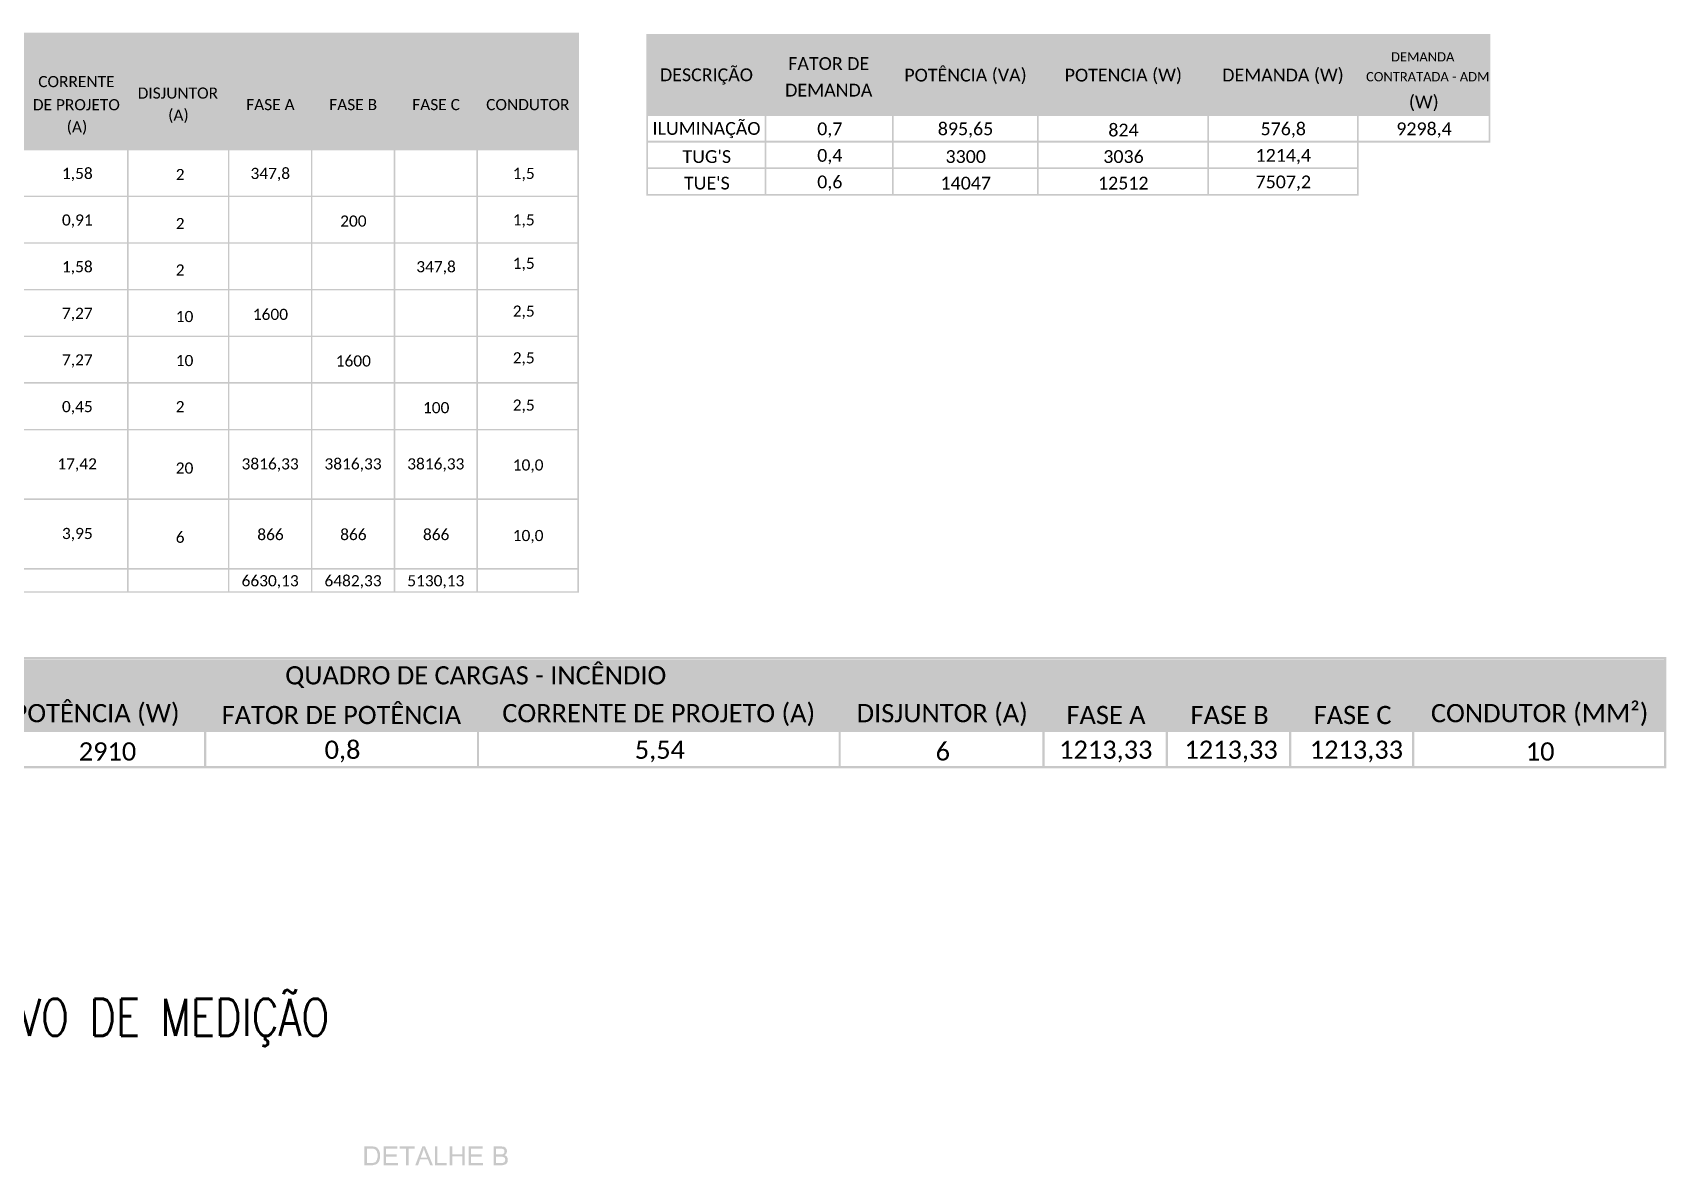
# Model space of a CAD drawing. Header units: metres. Extents: x 2999 to 3164, y 1641 to 1678.
# Drawn here: x 3008.13 to 3020.19, y 1659.39 to 1667.75 of the extents above; entities that cross this region are included whole.
import ezdxf

# ---------------------------------------------------------------- set-up
doc = ezdxf.new("R2010")
doc.units = ezdxf.units.M
doc.linetypes.add('CONTORNO_QUADRO_T', pattern=[0.35, 0.2, -0.15])
for name, color, linetype in [('ELE-TEXTO04', 4, 'CONTORNO_QUADRO_T'), ('PDF2_Solid Fills', 7, 'Continuous'), ('PDF2_Text', 7, 'Continuous'), ('PDF4_Solid Fills', 7, 'Continuous')]:
    doc.layers.add(name, color=color, linetype=linetype)
doc.layers.add('PDF4_Text', color=7, linetype='Continuous', true_color=0xffffff)
doc.styles.add('PDF Calibri', font='calibri.ttf')
doc.styles.add('ROMANS', font='ROMANS.shx', dxfattribs={"width": 0.8, "height": 0.1})

msp = doc.modelspace()

# ---------------------------------------------------------------- hatches: boundary and pattern name
at = {"true_color": 0x00001e}
h = msp.add_hatch(color=30, dxfattribs=at)
h.paths.add_polyline_path([(3010.581, 1659.39), (3010.581, 1659.53), (3010.629, 1659.53), (3010.629, 1659.53), (3010.63, 1659.53), (3010.632, 1659.53), (3010.633, 1659.53), (3010.634, 1659.53), (3010.636, 1659.53), (3010.637, 1659.53), (3010.638, 1659.53), (3010.639, 1659.53), (3010.64, 1659.53), (3010.642, 1659.53), (3010.643, 1659.53), (3010.644, 1659.53), (3010.645, 1659.53), (3010.646, 1659.53), (3010.647, 1659.53), (3010.648, 1659.529), (3010.649, 1659.529), (3010.649, 1659.529), (3010.65, 1659.529), (3010.651, 1659.529), (3010.652, 1659.529), (3010.653, 1659.529), (3010.653, 1659.529), (3010.654, 1659.528), (3010.655, 1659.528), (3010.656, 1659.528), (3010.657, 1659.528), (3010.658, 1659.527), (3010.659, 1659.527), (3010.66, 1659.527), (3010.661, 1659.527), (3010.662, 1659.526), (3010.663, 1659.526), (3010.664, 1659.526), (3010.665, 1659.525), (3010.666, 1659.525), (3010.667, 1659.524), (3010.668, 1659.524), (3010.668, 1659.524), (3010.669, 1659.523), (3010.67, 1659.523), (3010.671, 1659.522), (3010.672, 1659.522), (3010.672, 1659.521), (3010.673, 1659.521), (3010.674, 1659.52), (3010.675, 1659.52), (3010.676, 1659.519), (3010.676, 1659.518), (3010.677, 1659.517), (3010.678, 1659.517), (3010.679, 1659.516), (3010.679, 1659.515), (3010.68, 1659.514), (3010.681, 1659.513), (3010.682, 1659.512), (3010.682, 1659.511), (3010.683, 1659.51), (3010.684, 1659.509), (3010.684, 1659.508), (3010.685, 1659.507), (3010.686, 1659.506), (3010.686, 1659.505), (3010.687, 1659.503), (3010.688, 1659.502), (3010.688, 1659.501), (3010.689, 1659.5), (3010.689, 1659.499), (3010.69, 1659.498), (3010.69, 1659.497), (3010.691, 1659.495), (3010.691, 1659.494), (3010.691, 1659.494), (3010.692, 1659.493), (3010.692, 1659.492), (3010.693, 1659.491), (3010.693, 1659.489), (3010.694, 1659.488), (3010.694, 1659.487), (3010.694, 1659.486), (3010.695, 1659.484), (3010.695, 1659.483), (3010.695, 1659.482), (3010.696, 1659.48), (3010.696, 1659.479), (3010.696, 1659.478), (3010.696, 1659.476), (3010.697, 1659.475), (3010.697, 1659.474), (3010.697, 1659.472), (3010.697, 1659.471), (3010.697, 1659.469), (3010.697, 1659.468), (3010.697, 1659.466), (3010.697, 1659.465), (3010.697, 1659.463), (3010.697, 1659.462), (3010.697, 1659.46), (3010.697, 1659.459), (3010.697, 1659.458), (3010.697, 1659.456), (3010.697, 1659.455), (3010.697, 1659.454), (3010.697, 1659.453), (3010.697, 1659.451), (3010.697, 1659.45), (3010.696, 1659.449), (3010.696, 1659.448), (3010.696, 1659.447), (3010.696, 1659.445), (3010.696, 1659.444), (3010.695, 1659.443), (3010.695, 1659.442), (3010.695, 1659.441), (3010.695, 1659.44), (3010.694, 1659.439), (3010.694, 1659.438), (3010.694, 1659.437), (3010.693, 1659.436), (3010.693, 1659.435), (3010.693, 1659.434), (3010.692, 1659.433), (3010.692, 1659.431), (3010.692, 1659.43), (3010.692, 1659.429), (3010.691, 1659.428), (3010.691, 1659.427), (3010.691, 1659.426), (3010.691, 1659.425), (3010.69, 1659.424), (3010.69, 1659.423), (3010.69, 1659.423), (3010.689, 1659.422), (3010.689, 1659.421), (3010.688, 1659.42), (3010.688, 1659.419), (3010.687, 1659.418), (3010.687, 1659.417), (3010.687, 1659.417), (3010.686, 1659.416), (3010.686, 1659.415), (3010.685, 1659.414), (3010.684, 1659.414), (3010.684, 1659.413), (3010.683, 1659.412), (3010.683, 1659.412), (3010.683, 1659.411), (3010.682, 1659.411), (3010.682, 1659.41), (3010.682, 1659.41), (3010.681, 1659.409), (3010.681, 1659.409), (3010.68, 1659.408), (3010.68, 1659.407), (3010.679, 1659.407), (3010.679, 1659.406), (3010.678, 1659.406), (3010.678, 1659.405), (3010.677, 1659.405), (3010.677, 1659.404), (3010.676, 1659.404), (3010.675, 1659.403), (3010.675, 1659.403), (3010.674, 1659.402), (3010.674, 1659.402), (3010.673, 1659.401), (3010.673, 1659.401), (3010.672, 1659.4), (3010.671, 1659.4), (3010.671, 1659.4), (3010.671, 1659.4), (3010.67, 1659.399), (3010.67, 1659.399), (3010.669, 1659.398), (3010.669, 1659.398), (3010.668, 1659.398), (3010.667, 1659.397), (3010.667, 1659.397), (3010.666, 1659.397), (3010.665, 1659.397), (3010.665, 1659.396), (3010.664, 1659.396), (3010.664, 1659.396), (3010.663, 1659.396), (3010.662, 1659.395), (3010.661, 1659.395), (3010.661, 1659.395), (3010.66, 1659.395), (3010.659, 1659.395), (3010.658, 1659.394), (3010.657, 1659.394), (3010.657, 1659.394), (3010.656, 1659.394), (3010.655, 1659.394), (3010.654, 1659.393), (3010.654, 1659.393), (3010.653, 1659.393), (3010.652, 1659.393), (3010.651, 1659.393), (3010.651, 1659.393), (3010.65, 1659.392), (3010.649, 1659.392), (3010.648, 1659.392), (3010.647, 1659.392), (3010.646, 1659.392), (3010.645, 1659.392), (3010.644, 1659.391), (3010.644, 1659.391), (3010.643, 1659.391), (3010.642, 1659.391), (3010.641, 1659.391), (3010.64, 1659.391), (3010.639, 1659.391), (3010.638, 1659.391), (3010.637, 1659.39), (3010.636, 1659.39), (3010.635, 1659.39), (3010.634, 1659.39), (3010.633, 1659.39), (3010.632, 1659.39), (3010.632, 1659.39), (3010.581, 1659.39), (3010.632, 1659.39)])
h.paths.add_polyline_path([(3010.599, 1659.407), (3010.631, 1659.407), (3010.631, 1659.407), (3010.632, 1659.407), (3010.632, 1659.407), (3010.633, 1659.407), (3010.634, 1659.407), (3010.635, 1659.407), (3010.636, 1659.407), (3010.637, 1659.407), (3010.638, 1659.407), (3010.639, 1659.407), (3010.64, 1659.408), (3010.641, 1659.408), (3010.642, 1659.408), (3010.643, 1659.408), (3010.644, 1659.408), (3010.645, 1659.408), (3010.646, 1659.408), (3010.646, 1659.408), (3010.647, 1659.409), (3010.648, 1659.409), (3010.649, 1659.409), (3010.65, 1659.409), (3010.651, 1659.41), (3010.651, 1659.41), (3010.652, 1659.41), (3010.653, 1659.411), (3010.653, 1659.411), (3010.654, 1659.411), (3010.655, 1659.411), (3010.655, 1659.411), (3010.656, 1659.412), (3010.656, 1659.412), (3010.657, 1659.412), (3010.657, 1659.412), (3010.658, 1659.412), (3010.659, 1659.413), (3010.659, 1659.413), (3010.66, 1659.413), (3010.66, 1659.413), (3010.661, 1659.414), (3010.661, 1659.414), (3010.662, 1659.414), (3010.662, 1659.415), (3010.663, 1659.415), (3010.663, 1659.415), (3010.663, 1659.416), (3010.664, 1659.416), (3010.664, 1659.416), (3010.665, 1659.417), (3010.665, 1659.417), (3010.665, 1659.417), (3010.665, 1659.418), (3010.666, 1659.418), (3010.666, 1659.419), (3010.667, 1659.42), (3010.667, 1659.42), (3010.668, 1659.421), (3010.668, 1659.422), (3010.669, 1659.423), (3010.669, 1659.423), (3010.669, 1659.424), (3010.67, 1659.425), (3010.67, 1659.426), (3010.671, 1659.426), (3010.671, 1659.427), (3010.672, 1659.428), (3010.672, 1659.429), (3010.672, 1659.43), (3010.673, 1659.431), (3010.673, 1659.431), (3010.673, 1659.432), (3010.674, 1659.433), (3010.674, 1659.434), (3010.674, 1659.435), (3010.674, 1659.435), (3010.674, 1659.436), (3010.675, 1659.437), (3010.675, 1659.438), (3010.675, 1659.439), (3010.676, 1659.44), (3010.676, 1659.44), (3010.676, 1659.441), (3010.677, 1659.442), (3010.677, 1659.443), (3010.677, 1659.445), (3010.677, 1659.446), (3010.677, 1659.447), (3010.678, 1659.448), (3010.678, 1659.449), (3010.678, 1659.45), (3010.678, 1659.451), (3010.678, 1659.453), (3010.678, 1659.454), (3010.678, 1659.455), (3010.679, 1659.456), (3010.679, 1659.458), (3010.679, 1659.459), (3010.679, 1659.46), (3010.679, 1659.462), (3010.679, 1659.463), (3010.679, 1659.465), (3010.679, 1659.467), (3010.678, 1659.468), (3010.678, 1659.47), (3010.678, 1659.472), (3010.678, 1659.473), (3010.678, 1659.475), (3010.677, 1659.477), (3010.677, 1659.478), (3010.677, 1659.48), (3010.677, 1659.481), (3010.676, 1659.482), (3010.676, 1659.484), (3010.675, 1659.485), (3010.675, 1659.487), (3010.675, 1659.488), (3010.674, 1659.489), (3010.674, 1659.49), (3010.673, 1659.492), (3010.673, 1659.493), (3010.672, 1659.494), (3010.671, 1659.495), (3010.671, 1659.496), (3010.67, 1659.497), (3010.67, 1659.498), (3010.669, 1659.499), (3010.668, 1659.499), (3010.668, 1659.5), (3010.667, 1659.501), (3010.666, 1659.502), (3010.666, 1659.503), (3010.665, 1659.503), (3010.664, 1659.504), (3010.664, 1659.505), (3010.663, 1659.505), (3010.662, 1659.506), (3010.661, 1659.506), (3010.661, 1659.507), (3010.66, 1659.508), (3010.659, 1659.508), (3010.658, 1659.509), (3010.658, 1659.509), (3010.657, 1659.51), (3010.656, 1659.51), (3010.655, 1659.51), (3010.655, 1659.511), (3010.654, 1659.511), (3010.653, 1659.511), (3010.652, 1659.512), (3010.651, 1659.512), (3010.651, 1659.512), (3010.65, 1659.512), (3010.649, 1659.512), (3010.648, 1659.513), (3010.647, 1659.513), (3010.646, 1659.513), (3010.645, 1659.513), (3010.644, 1659.513), (3010.643, 1659.513), (3010.642, 1659.514), (3010.641, 1659.514), (3010.64, 1659.514), (3010.639, 1659.514), (3010.638, 1659.514), (3010.637, 1659.514), (3010.635, 1659.514), (3010.634, 1659.514), (3010.633, 1659.514), (3010.632, 1659.514), (3010.63, 1659.514), (3010.629, 1659.514), (3010.599, 1659.514), (3010.599, 1659.407), (3010.599, 1659.514)])
h.paths.add_polyline_path([(3010.722, 1659.39), (3010.722, 1659.53), (3010.823, 1659.53), (3010.823, 1659.514), (3010.741, 1659.514), (3010.741, 1659.471), (3010.818, 1659.471), (3010.818, 1659.455), (3010.741, 1659.455), (3010.741, 1659.407), (3010.828, 1659.407), (3010.828, 1659.39), (3010.722, 1659.39), (3010.828, 1659.39)])
h.paths.add_polyline_path([(3010.888, 1659.39), (3010.888, 1659.514), (3010.842, 1659.514), (3010.842, 1659.53), (3010.953, 1659.53), (3010.953, 1659.514), (3010.907, 1659.514), (3010.907, 1659.39), (3010.888, 1659.39), (3010.907, 1659.39)])
h.paths.add_polyline_path([(3010.956, 1659.39), (3011.009, 1659.53), (3011.029, 1659.53), (3011.087, 1659.39), (3011.067, 1659.39), (3011.05, 1659.434), (3010.991, 1659.434), (3010.977, 1659.39), (3010.956, 1659.39), (3010.977, 1659.39)])
h.paths.add_polyline_path([(3010.997, 1659.448), (3011.043, 1659.448), (3011.029, 1659.486), (3011.029, 1659.486), (3011.029, 1659.488), (3011.028, 1659.49), (3011.028, 1659.491), (3011.027, 1659.492), (3011.027, 1659.494), (3011.026, 1659.495), (3011.026, 1659.497), (3011.025, 1659.498), (3011.025, 1659.499), (3011.024, 1659.5), (3011.024, 1659.502), (3011.024, 1659.503), (3011.023, 1659.504), (3011.023, 1659.505), (3011.022, 1659.506), (3011.022, 1659.508), (3011.022, 1659.509), (3011.022, 1659.51), (3011.021, 1659.511), (3011.021, 1659.512), (3011.021, 1659.513), (3011.02, 1659.514), (3011.02, 1659.515), (3011.02, 1659.516), (3011.02, 1659.516), (3011.02, 1659.515), (3011.019, 1659.514), (3011.019, 1659.512), (3011.019, 1659.511), (3011.018, 1659.51), (3011.018, 1659.509), (3011.018, 1659.508), (3011.017, 1659.507), (3011.017, 1659.506), (3011.017, 1659.504), (3011.016, 1659.503), (3011.016, 1659.502), (3011.016, 1659.501), (3011.016, 1659.5), (3011.015, 1659.499), (3011.015, 1659.498), (3011.015, 1659.497), (3011.014, 1659.496), (3011.014, 1659.495), (3011.014, 1659.494), (3011.013, 1659.493), (3011.013, 1659.492), (3011.013, 1659.491), (3011.012, 1659.49), (3010.997, 1659.448), (3011.012, 1659.49)])
h.paths.add_polyline_path([(3011.101, 1659.39), (3011.101, 1659.53), (3011.119, 1659.53), (3011.119, 1659.407), (3011.188, 1659.407), (3011.188, 1659.39), (3011.101, 1659.39), (3011.188, 1659.39)])
h.paths.add_polyline_path([(3011.211, 1659.39), (3011.211, 1659.53), (3011.23, 1659.53), (3011.23, 1659.472), (3011.303, 1659.472), (3011.303, 1659.53), (3011.32, 1659.53), (3011.32, 1659.39), (3011.303, 1659.39), (3011.303, 1659.457), (3011.23, 1659.457), (3011.23, 1659.39), (3011.211, 1659.39), (3011.23, 1659.39)])
h.paths.add_polyline_path([(3011.351, 1659.39), (3011.351, 1659.53), (3011.453, 1659.53), (3011.453, 1659.514), (3011.369, 1659.514), (3011.369, 1659.471), (3011.447, 1659.471), (3011.447, 1659.455), (3011.369, 1659.455), (3011.369, 1659.407), (3011.456, 1659.407), (3011.456, 1659.39), (3011.351, 1659.39), (3011.456, 1659.39)])
h.paths.add_polyline_path([(3011.535, 1659.39), (3011.535, 1659.53), (3011.587, 1659.53), (3011.587, 1659.53), (3011.588, 1659.53), (3011.589, 1659.53), (3011.591, 1659.53), (3011.592, 1659.53), (3011.593, 1659.53), (3011.594, 1659.53), (3011.596, 1659.53), (3011.597, 1659.529), (3011.598, 1659.529), (3011.599, 1659.529), (3011.6, 1659.529), (3011.601, 1659.529), (3011.603, 1659.529), (3011.604, 1659.529), (3011.605, 1659.528), (3011.606, 1659.528), (3011.607, 1659.528), (3011.608, 1659.528), (3011.609, 1659.528), (3011.61, 1659.528), (3011.61, 1659.527), (3011.611, 1659.527), (3011.612, 1659.527), (3011.613, 1659.527), (3011.614, 1659.526), (3011.614, 1659.526), (3011.615, 1659.526), (3011.616, 1659.525), (3011.617, 1659.525), (3011.617, 1659.524), (3011.618, 1659.524), (3011.619, 1659.523), (3011.619, 1659.523), (3011.62, 1659.522), (3011.621, 1659.522), (3011.621, 1659.521), (3011.622, 1659.52), (3011.623, 1659.52), (3011.623, 1659.519), (3011.624, 1659.519), (3011.624, 1659.518), (3011.625, 1659.517), (3011.626, 1659.517), (3011.626, 1659.516), (3011.627, 1659.515), (3011.627, 1659.514), (3011.628, 1659.514), (3011.628, 1659.513), (3011.629, 1659.512), (3011.629, 1659.511), (3011.63, 1659.511), (3011.63, 1659.51), (3011.63, 1659.509), (3011.63, 1659.508), (3011.631, 1659.507), (3011.631, 1659.507), (3011.631, 1659.506), (3011.632, 1659.505), (3011.632, 1659.504), (3011.632, 1659.504), (3011.632, 1659.503), (3011.632, 1659.502), (3011.632, 1659.501), (3011.633, 1659.5), (3011.633, 1659.5), (3011.633, 1659.499), (3011.633, 1659.498), (3011.633, 1659.497), (3011.633, 1659.497), (3011.633, 1659.496), (3011.633, 1659.495), (3011.633, 1659.494), (3011.633, 1659.493), (3011.633, 1659.493), (3011.633, 1659.492), (3011.633, 1659.491), (3011.633, 1659.491), (3011.633, 1659.49), (3011.633, 1659.489), (3011.633, 1659.488), (3011.632, 1659.488), (3011.632, 1659.487), (3011.632, 1659.486), (3011.632, 1659.486), (3011.632, 1659.485), (3011.632, 1659.484), (3011.631, 1659.484), (3011.631, 1659.483), (3011.631, 1659.482), (3011.63, 1659.482), (3011.63, 1659.481), (3011.63, 1659.48), (3011.63, 1659.479), (3011.629, 1659.479), (3011.629, 1659.478), (3011.628, 1659.477), (3011.628, 1659.477), (3011.628, 1659.476), (3011.627, 1659.475), (3011.627, 1659.475), (3011.626, 1659.474), (3011.626, 1659.474), (3011.625, 1659.473), (3011.625, 1659.473), (3011.624, 1659.472), (3011.624, 1659.471), (3011.623, 1659.471), (3011.623, 1659.47), (3011.622, 1659.47), (3011.621, 1659.469), (3011.621, 1659.469), (3011.62, 1659.468), (3011.62, 1659.468), (3011.619, 1659.467), (3011.618, 1659.467), (3011.617, 1659.466), (3011.617, 1659.466), (3011.616, 1659.466), (3011.615, 1659.465), (3011.614, 1659.465), (3011.615, 1659.465), (3011.616, 1659.464), (3011.617, 1659.464), (3011.618, 1659.464), (3011.619, 1659.463), (3011.62, 1659.463), (3011.621, 1659.463), (3011.622, 1659.462), (3011.623, 1659.462), (3011.623, 1659.461), (3011.624, 1659.461), (3011.625, 1659.46), (3011.626, 1659.46), (3011.626, 1659.459), (3011.627, 1659.459), (3011.628, 1659.458), (3011.629, 1659.457), (3011.629, 1659.457), (3011.63, 1659.456), (3011.631, 1659.455), (3011.631, 1659.455), (3011.632, 1659.454), (3011.633, 1659.453), (3011.633, 1659.452), (3011.634, 1659.452), (3011.634, 1659.451), (3011.635, 1659.45), (3011.635, 1659.449), (3011.636, 1659.448), (3011.636, 1659.448), (3011.636, 1659.447), (3011.637, 1659.446), (3011.637, 1659.445), (3011.637, 1659.444), (3011.638, 1659.443), (3011.638, 1659.443), (3011.638, 1659.442), (3011.638, 1659.441), (3011.639, 1659.44), (3011.639, 1659.439), (3011.639, 1659.438), (3011.639, 1659.437), (3011.639, 1659.436), (3011.639, 1659.435), (3011.639, 1659.434), (3011.639, 1659.433), (3011.639, 1659.432), (3011.639, 1659.431), (3011.639, 1659.431), (3011.639, 1659.43), (3011.639, 1659.429), (3011.639, 1659.428), (3011.639, 1659.427), (3011.639, 1659.427), (3011.639, 1659.426), (3011.639, 1659.425), (3011.639, 1659.424), (3011.639, 1659.424), (3011.639, 1659.423), (3011.639, 1659.422), (3011.639, 1659.421), (3011.639, 1659.421), (3011.639, 1659.42), (3011.639, 1659.419), (3011.638, 1659.419), (3011.638, 1659.418), (3011.638, 1659.417), (3011.638, 1659.417), (3011.638, 1659.416), (3011.637, 1659.415), (3011.637, 1659.415), (3011.637, 1659.414), (3011.636, 1659.414), (3011.636, 1659.413), (3011.635, 1659.412), (3011.635, 1659.411), (3011.635, 1659.411), (3011.634, 1659.41), (3011.634, 1659.409), (3011.633, 1659.408), (3011.633, 1659.408), (3011.633, 1659.407), (3011.632, 1659.407), (3011.632, 1659.406), (3011.631, 1659.405), (3011.631, 1659.405), (3011.63, 1659.404), (3011.63, 1659.404), (3011.63, 1659.403), (3011.629, 1659.403), (3011.629, 1659.402), (3011.628, 1659.402), (3011.628, 1659.401), (3011.627, 1659.401), (3011.626, 1659.4), (3011.626, 1659.4), (3011.625, 1659.4), (3011.625, 1659.399), (3011.624, 1659.399), (3011.624, 1659.398), (3011.624, 1659.398), (3011.623, 1659.398), (3011.622, 1659.397), (3011.622, 1659.397), (3011.621, 1659.397), (3011.621, 1659.397), (3011.62, 1659.396), (3011.619, 1659.396), (3011.619, 1659.396), (3011.618, 1659.396), (3011.617, 1659.395), (3011.617, 1659.395), (3011.616, 1659.395), (3011.615, 1659.395), (3011.614, 1659.395), (3011.614, 1659.394), (3011.613, 1659.394), (3011.612, 1659.394), (3011.611, 1659.394), (3011.611, 1659.394), (3011.61, 1659.393), (3011.609, 1659.393), (3011.608, 1659.393), (3011.607, 1659.393), (3011.607, 1659.393), (3011.606, 1659.392), (3011.605, 1659.392), (3011.604, 1659.392), (3011.603, 1659.392), (3011.603, 1659.392), (3011.602, 1659.392), (3011.601, 1659.391), (3011.6, 1659.391), (3011.599, 1659.391), (3011.598, 1659.391), (3011.597, 1659.391), (3011.596, 1659.391), (3011.596, 1659.391), (3011.595, 1659.391), (3011.594, 1659.39), (3011.592, 1659.39), (3011.591, 1659.39), (3011.59, 1659.39), (3011.589, 1659.39), (3011.588, 1659.39), (3011.535, 1659.39), (3011.588, 1659.39)])
h.paths.add_polyline_path([(3011.552, 1659.471), (3011.583, 1659.471), (3011.583, 1659.471), (3011.584, 1659.471), (3011.585, 1659.471), (3011.586, 1659.471), (3011.587, 1659.471), (3011.588, 1659.471), (3011.589, 1659.471), (3011.59, 1659.471), (3011.591, 1659.471), (3011.591, 1659.471), (3011.592, 1659.472), (3011.593, 1659.472), (3011.594, 1659.472), (3011.594, 1659.472), (3011.595, 1659.472), (3011.596, 1659.472), (3011.596, 1659.472), (3011.597, 1659.472), (3011.598, 1659.472), (3011.598, 1659.472), (3011.599, 1659.472), (3011.599, 1659.472), (3011.6, 1659.472), (3011.6, 1659.472), (3011.601, 1659.472), (3011.601, 1659.472), (3011.601, 1659.473), (3011.602, 1659.473), (3011.602, 1659.473), (3011.603, 1659.473), (3011.603, 1659.474), (3011.604, 1659.474), (3011.605, 1659.474), (3011.605, 1659.475), (3011.606, 1659.475), (3011.606, 1659.475), (3011.607, 1659.475), (3011.607, 1659.476), (3011.608, 1659.476), (3011.608, 1659.476), (3011.608, 1659.477), (3011.609, 1659.477), (3011.609, 1659.478), (3011.61, 1659.478), (3011.61, 1659.478), (3011.61, 1659.479), (3011.611, 1659.479), (3011.611, 1659.479), (3011.611, 1659.48), (3011.611, 1659.48), (3011.612, 1659.481), (3011.612, 1659.481), (3011.612, 1659.481), (3011.613, 1659.482), (3011.613, 1659.482), (3011.613, 1659.483), (3011.613, 1659.483), (3011.614, 1659.484), (3011.614, 1659.484), (3011.614, 1659.485), (3011.614, 1659.485), (3011.614, 1659.486), (3011.614, 1659.486), (3011.614, 1659.487), (3011.614, 1659.488), (3011.614, 1659.488), (3011.614, 1659.489), (3011.614, 1659.489), (3011.614, 1659.49), (3011.614, 1659.49), (3011.614, 1659.491), (3011.614, 1659.492), (3011.614, 1659.492), (3011.614, 1659.493), (3011.614, 1659.493), (3011.614, 1659.494), (3011.614, 1659.494), (3011.614, 1659.495), (3011.614, 1659.495), (3011.614, 1659.496), (3011.614, 1659.496), (3011.614, 1659.497), (3011.614, 1659.497), (3011.614, 1659.498), (3011.614, 1659.498), (3011.614, 1659.499), (3011.614, 1659.499), (3011.614, 1659.5), (3011.614, 1659.5), (3011.614, 1659.501), (3011.613, 1659.501), (3011.613, 1659.502), (3011.613, 1659.502), (3011.613, 1659.503), (3011.612, 1659.503), (3011.612, 1659.504), (3011.612, 1659.505), (3011.611, 1659.505), (3011.611, 1659.505), (3011.611, 1659.506), (3011.611, 1659.506), (3011.61, 1659.507), (3011.61, 1659.507), (3011.61, 1659.507), (3011.61, 1659.508), (3011.609, 1659.508), (3011.609, 1659.508), (3011.609, 1659.509), (3011.608, 1659.509), (3011.608, 1659.509), (3011.607, 1659.51), (3011.607, 1659.51), (3011.607, 1659.51), (3011.606, 1659.51), (3011.606, 1659.511), (3011.605, 1659.511), (3011.605, 1659.511), (3011.604, 1659.511), (3011.604, 1659.511), (3011.603, 1659.511), (3011.603, 1659.511), (3011.602, 1659.511), (3011.601, 1659.511), (3011.601, 1659.512), (3011.6, 1659.512), (3011.6, 1659.512), (3011.599, 1659.512), (3011.598, 1659.512), (3011.598, 1659.513), (3011.597, 1659.513), (3011.596, 1659.513), (3011.595, 1659.513), (3011.594, 1659.513), (3011.594, 1659.513), (3011.593, 1659.514), (3011.592, 1659.514), (3011.591, 1659.514), (3011.59, 1659.514), (3011.589, 1659.514), (3011.588, 1659.514), (3011.587, 1659.514), (3011.585, 1659.514), (3011.584, 1659.514), (3011.583, 1659.514), (3011.582, 1659.514), (3011.58, 1659.514), (3011.58, 1659.514), (3011.552, 1659.514), (3011.552, 1659.471), (3011.552, 1659.514)])
h.paths.add_polyline_path([(3011.552, 1659.407), (3011.588, 1659.407), (3011.588, 1659.407), (3011.589, 1659.407), (3011.59, 1659.407), (3011.59, 1659.407), (3011.591, 1659.407), (3011.592, 1659.407), (3011.592, 1659.407), (3011.593, 1659.407), (3011.593, 1659.407), (3011.594, 1659.407), (3011.594, 1659.407), (3011.595, 1659.407), (3011.595, 1659.407), (3011.596, 1659.407), (3011.596, 1659.407), (3011.597, 1659.407), (3011.597, 1659.407), (3011.598, 1659.407), (3011.598, 1659.407), (3011.599, 1659.407), (3011.599, 1659.407), (3011.599, 1659.407), (3011.6, 1659.407), (3011.6, 1659.407), (3011.601, 1659.407), (3011.601, 1659.408), (3011.602, 1659.408), (3011.602, 1659.408), (3011.603, 1659.408), (3011.603, 1659.408), (3011.604, 1659.408), (3011.604, 1659.409), (3011.605, 1659.409), (3011.605, 1659.409), (3011.606, 1659.409), (3011.606, 1659.409), (3011.607, 1659.41), (3011.607, 1659.41), (3011.607, 1659.41), (3011.608, 1659.41), (3011.608, 1659.41), (3011.609, 1659.411), (3011.609, 1659.411), (3011.609, 1659.411), (3011.61, 1659.411), (3011.61, 1659.411), (3011.611, 1659.412), (3011.611, 1659.412), (3011.611, 1659.412), (3011.611, 1659.412), (3011.612, 1659.412), (3011.612, 1659.412), (3011.612, 1659.413), (3011.613, 1659.413), (3011.613, 1659.413), (3011.613, 1659.413), (3011.614, 1659.414), (3011.614, 1659.414), (3011.614, 1659.414), (3011.615, 1659.415), (3011.615, 1659.415), (3011.615, 1659.415), (3011.615, 1659.416), (3011.616, 1659.416), (3011.616, 1659.416), (3011.616, 1659.417), (3011.616, 1659.417), (3011.616, 1659.417), (3011.617, 1659.418), (3011.617, 1659.418), (3011.617, 1659.419), (3011.617, 1659.419), (3011.617, 1659.419), (3011.618, 1659.42), (3011.618, 1659.42), (3011.618, 1659.42), (3011.618, 1659.421), (3011.619, 1659.421), (3011.619, 1659.421), (3011.619, 1659.422), (3011.619, 1659.422), (3011.62, 1659.423), (3011.62, 1659.423), (3011.62, 1659.424), (3011.62, 1659.424), (3011.62, 1659.425), (3011.62, 1659.425), (3011.62, 1659.426), (3011.62, 1659.426), (3011.621, 1659.427), (3011.621, 1659.427), (3011.621, 1659.428), (3011.621, 1659.428), (3011.621, 1659.428), (3011.621, 1659.429), (3011.621, 1659.429), (3011.621, 1659.43), (3011.621, 1659.43), (3011.621, 1659.431), (3011.621, 1659.431), (3011.621, 1659.432), (3011.621, 1659.433), (3011.621, 1659.434), (3011.62, 1659.434), (3011.62, 1659.435), (3011.62, 1659.436), (3011.62, 1659.436), (3011.62, 1659.437), (3011.62, 1659.438), (3011.62, 1659.438), (3011.62, 1659.439), (3011.62, 1659.439), (3011.619, 1659.44), (3011.619, 1659.44), (3011.619, 1659.441), (3011.619, 1659.441), (3011.619, 1659.442), (3011.619, 1659.442), (3011.618, 1659.443), (3011.618, 1659.443), (3011.618, 1659.444), (3011.618, 1659.444), (3011.618, 1659.445), (3011.617, 1659.445), (3011.617, 1659.446), (3011.616, 1659.446), (3011.616, 1659.447), (3011.615, 1659.447), (3011.615, 1659.448), (3011.615, 1659.448), (3011.614, 1659.448), (3011.614, 1659.449), (3011.613, 1659.449), (3011.612, 1659.449), (3011.612, 1659.45), (3011.611, 1659.45), (3011.611, 1659.45), (3011.61, 1659.45), (3011.61, 1659.451), (3011.609, 1659.451), (3011.609, 1659.451), (3011.608, 1659.451), (3011.607, 1659.452), (3011.607, 1659.452), (3011.606, 1659.452), (3011.606, 1659.452), (3011.605, 1659.452), (3011.605, 1659.453), (3011.604, 1659.453), (3011.603, 1659.453), (3011.603, 1659.453), (3011.602, 1659.453), (3011.601, 1659.453), (3011.601, 1659.454), (3011.6, 1659.454), (3011.599, 1659.454), (3011.598, 1659.454), (3011.598, 1659.454), (3011.597, 1659.454), (3011.596, 1659.455), (3011.595, 1659.455), (3011.594, 1659.455), (3011.593, 1659.455), (3011.592, 1659.455), (3011.591, 1659.455), (3011.59, 1659.455), (3011.589, 1659.455), (3011.588, 1659.455), (3011.587, 1659.455), (3011.586, 1659.455), (3011.585, 1659.455), (3011.552, 1659.455), (3011.552, 1659.407), (3011.552, 1659.455)])
at = {"layer": 'PDF2_Solid Fills', "true_color": 0x203764, "transparency": 33554559}
msp.add_hatch(color=159, dxfattribs=at).paths.add_polyline_path([(3002.66, 1667.744), (3002.66, 1667.577), (3012.159, 1667.577), (3012.159, 1667.744)])
at = {"layer": 'PDF2_Solid Fills', "transparency": 33554559}
for points in [[(3012.674, 1667.738), (3012.674, 1667.145), (3018.889, 1667.145), (3018.889, 1667.738)], [(3002.66, 1667.578), (3002.66, 1666.89), (3012.159, 1666.89), (3012.159, 1667.578)]]:
    msp.add_hatch(color=256, dxfattribs=at).paths.add_polyline_path(points)
at = {"layer": 'PDF4_Solid Fills', "true_color": 0x203764, "transparency": 33554559}
msp.add_hatch(color=159, dxfattribs=at).paths.add_polyline_path([(3002.652, 1663.125), (3002.652, 1662.865), (3020.187, 1662.865), (3020.187, 1663.125)])
at = {"layer": 'PDF4_Solid Fills', "transparency": 33554559}
msp.add_hatch(color=256, dxfattribs=at).paths.add_polyline_path([(3002.652, 1662.867), (3002.652, 1662.596), (3020.187, 1662.596), (3020.187, 1662.867)])

# ---------------------------------------------------------------- linework, layer by layer
at = {"layer": 'PDF2_Solid Fills', "lineweight": 35, "transparency": 33554559}
for points in [[(3002.66, 1667.744), (3012.164, 1667.744), (3002.66, 1667.755), (3012.164, 1667.755)], [(3012.153, 1666.896), (3012.164, 1666.896), (3012.153, 1667.744), (3012.164, 1667.744)], [(3012.662, 1667.152), (3012.674, 1667.152), (3012.662, 1667.744), (3012.674, 1667.744)], [(3012.674, 1667.731), (3018.894, 1667.731), (3012.674, 1667.744), (3018.894, 1667.744)], [(3013.537, 1667.152), (3013.549, 1667.152), (3013.537, 1667.731), (3013.549, 1667.731)], [(3014.476, 1667.152), (3014.489, 1667.152), (3014.476, 1667.731), (3014.489, 1667.731)], [(3015.547, 1667.152), (3015.559, 1667.152), (3015.547, 1667.731), (3015.559, 1667.731)], [(3016.804, 1667.152), (3016.816, 1667.152), (3016.804, 1667.731), (3016.816, 1667.731)], [(3017.908, 1667.152), (3017.921, 1667.152), (3017.908, 1667.731), (3017.921, 1667.731)], [(3018.882, 1667.152), (3018.894, 1667.152), (3018.882, 1667.731), (3018.894, 1667.731)], [(3002.66, 1667.572), (3012.164, 1667.572), (3002.66, 1667.583), (3012.164, 1667.583)], [(3008.829, 1666.896), (3008.84, 1666.896), (3008.829, 1667.572), (3008.84, 1667.572)], [(3009.574, 1666.896), (3009.584, 1666.896), (3009.574, 1667.572), (3009.584, 1667.572)], [(3010.186, 1666.896), (3010.196, 1666.896), (3010.186, 1667.572), (3010.196, 1667.572)], [(3010.797, 1666.896), (3010.808, 1666.896), (3010.797, 1667.572), (3010.808, 1667.572)], [(3011.408, 1666.896), (3011.419, 1666.896), (3011.408, 1667.572), (3011.419, 1667.572)], [(3012.662, 1666.563), (3012.674, 1666.563), (3012.662, 1667.152), (3012.674, 1667.152)], [(3012.674, 1667.14), (3018.894, 1667.14), (3012.674, 1667.152), (3018.894, 1667.152)], [(3013.537, 1666.563), (3013.549, 1666.563), (3013.537, 1667.14), (3013.549, 1667.14)], [(3014.476, 1666.563), (3014.489, 1666.563), (3014.476, 1667.14), (3014.489, 1667.14)], [(3015.547, 1666.563), (3015.559, 1666.563), (3015.547, 1667.14), (3015.559, 1667.14)], [(3016.804, 1666.563), (3016.816, 1666.563), (3016.804, 1667.14), (3016.816, 1667.14)], [(3017.908, 1666.563), (3017.921, 1666.563), (3017.908, 1667.14), (3017.921, 1667.14)], [(3018.882, 1666.943), (3018.894, 1666.943), (3018.882, 1667.14), (3018.894, 1667.14)], [(3012.674, 1666.943), (3018.894, 1666.943), (3012.674, 1666.956), (3018.894, 1666.956)], [(3002.66, 1666.885), (3012.164, 1666.885), (3002.66, 1666.896), (3012.164, 1666.896)], [(3008.829, 1664.315), (3008.84, 1664.315), (3008.829, 1666.885), (3008.84, 1666.885)], [(3009.574, 1664.315), (3009.584, 1664.315), (3009.574, 1666.885), (3009.584, 1666.885)], [(3010.186, 1664.315), (3010.196, 1664.315), (3010.186, 1666.885), (3010.196, 1666.885)], [(3010.797, 1664.315), (3010.808, 1664.315), (3010.797, 1666.885), (3010.808, 1666.885)], [(3011.408, 1664.315), (3011.419, 1664.315), (3011.408, 1666.885), (3011.419, 1666.885)], [(3012.153, 1663.618), (3012.164, 1663.618), (3012.153, 1666.885), (3012.164, 1666.885)], [(3012.674, 1666.747), (3017.921, 1666.747), (3012.674, 1666.759), (3017.921, 1666.759)], [(3012.662, 1666.551), (3017.921, 1666.551), (3012.662, 1666.563), (3017.921, 1666.563)], [(3002.66, 1666.541), (3012.164, 1666.541), (3002.66, 1666.551), (3012.164, 1666.551)], [(3002.66, 1666.196), (3012.164, 1666.196), (3002.66, 1666.207), (3012.164, 1666.207)], [(3002.66, 1665.852), (3012.164, 1665.852), (3002.66, 1665.862), (3012.164, 1665.862)], [(3002.66, 1665.507), (3012.164, 1665.507), (3002.66, 1665.518), (3012.164, 1665.518)], [(3002.66, 1665.163), (3012.164, 1665.163), (3002.66, 1665.174), (3012.164, 1665.174)], [(3002.66, 1664.818), (3012.164, 1664.818), (3002.66, 1664.829), (3012.164, 1664.829)], [(3002.649, 1664.304), (3012.153, 1664.304), (3002.649, 1664.315), (3012.153, 1664.315)], [(3008.829, 1663.801), (3008.84, 1663.801), (3008.829, 1664.304), (3008.84, 1664.304)], [(3009.574, 1663.801), (3009.584, 1663.801), (3009.574, 1664.304), (3009.584, 1664.304)], [(3010.186, 1663.801), (3010.196, 1663.801), (3010.186, 1664.304), (3010.196, 1664.304)], [(3010.797, 1663.801), (3010.808, 1663.801), (3010.797, 1664.304), (3010.808, 1664.304)], [(3011.408, 1663.801), (3011.419, 1663.801), (3011.408, 1664.304), (3011.419, 1664.304)], [(3002.649, 1663.79), (3012.153, 1663.79), (3002.649, 1663.801), (3012.153, 1663.801)], [(3008.829, 1663.618), (3008.84, 1663.618), (3008.829, 1663.79), (3008.84, 1663.79)], [(3009.574, 1663.618), (3009.584, 1663.618), (3009.574, 1663.79), (3009.584, 1663.79)], [(3010.186, 1663.618), (3010.196, 1663.618), (3010.186, 1663.79), (3010.196, 1663.79)], [(3010.797, 1663.618), (3010.808, 1663.618), (3010.797, 1663.79), (3010.808, 1663.79)], [(3011.408, 1663.618), (3011.419, 1663.618), (3011.408, 1663.79), (3011.419, 1663.79)], [(3002.66, 1663.618), (3012.164, 1663.618), (3002.66, 1663.629), (3012.164, 1663.629)]]:
    msp.add_solid(points, dxfattribs=at)
at = {"layer": 'PDF4_Solid Fills', "lineweight": 35, "transparency": 33554559}
for points in [[(3002.649, 1663.128), (3020.193, 1663.128), (3002.649, 1663.145), (3020.193, 1663.145)], [(3020.175, 1662.322), (3020.193, 1662.322), (3020.175, 1663.128), (3020.193, 1663.128)], [(3002.649, 1662.859), (3020.193, 1662.859), (3002.649, 1662.876), (3020.193, 1662.876)], [(3009.396, 1662.322), (3009.413, 1662.322), (3009.396, 1662.859), (3009.413, 1662.859)], [(3011.411, 1662.322), (3011.428, 1662.322), (3011.411, 1662.859), (3011.428, 1662.859)], [(3014.081, 1662.322), (3014.098, 1662.322), (3014.081, 1662.859), (3014.098, 1662.859)], [(3015.587, 1662.322), (3015.604, 1662.322), (3015.587, 1662.859), (3015.604, 1662.859)], [(3016.497, 1662.322), (3016.514, 1662.322), (3016.497, 1662.859), (3016.514, 1662.859)], [(3017.406, 1662.322), (3017.423, 1662.322), (3017.406, 1662.859), (3017.423, 1662.859)], [(3018.315, 1662.322), (3018.332, 1662.322), (3018.315, 1662.859), (3018.332, 1662.859)], [(3002.649, 1662.59), (3020.193, 1662.59), (3002.649, 1662.607), (3020.193, 1662.607)], [(3002.649, 1662.322), (3020.193, 1662.322), (3002.649, 1662.339), (3020.193, 1662.339)]]:
    msp.add_solid(points, dxfattribs=at)

# ---------------------------------------------------------------- texts
at = {"layer": 'ELE-TEXTO04', "insert": (3008.025, 1660.445), "char_height": 0.2734, "attachment_point": 5, "style": 'ROMANS'}
msp.add_mtext_dynamic_manual_height_columns('QUADRO COLETIVO DE MEDIÇÃO', width=5.34687, gutter_width=0.684, heights=[0], dxfattribs=at)
at = {"layer": 'PDF2_Text', "color": 7, "true_color": 0xffffff, "attachment_point": 4, "style": 'PDF Calibri'}
for s, insert, char_height in [('FATOR DE', (3013.71, 1667.526), 0.0944), ('DEMANDA', (3018.16, 1667.576), 0.0686), ('CORRENTE', (3008.173, 1667.393), 0.0823), ('DESCRIÇÃO', (3012.763, 1667.431), 0.0944), ('POTÊNCIA (VA)', (3014.567, 1667.431), 0.09436), ('POTENCIA (W)', (3015.751, 1667.431), 0.09436), ('DEMANDA (W)', (3016.914, 1667.431), 0.09436), ('CONTRATADA - ADM', (3017.976, 1667.429), 0.0686), ('DISJUNTOR', (3008.907, 1667.308), 0.0823), ('DEMANDA', (3013.687, 1667.33), 0.0944), ('(W)', (3018.292, 1667.232), 0.0944), ('DE PROJETO', (3008.133, 1667.222), 0.0823), ('(A)', (3009.132, 1667.137), 0.0823), ('FASE A', (3009.708, 1667.223), 0.0823), ('FASE B', (3010.321, 1667.223), 0.0823), ('FASE C', (3010.934, 1667.223), 0.0823), ('CONDUTOR', (3011.48, 1667.223), 0.0823), ('(A)', (3008.383, 1667.05), 0.0823)]:
    msp.add_mtext(s, dxfattribs=dict(at, insert=insert, char_height=char_height))
at = {"layer": 'PDF2_Text', "attachment_point": 4, "style": 'PDF Calibri'}
for s, insert, char_height in [('ILUMINAÇÃO', (3012.708, 1667.035), 0.0944), ('0,7', (3013.924, 1667.035), 0.0944), ('895,65', (3014.814, 1667.035), 0.0944), ('824', (3016.073, 1667.035), 0.0944), ('576,8', (3017.197, 1667.035), 0.0944), ('9298,4', (3018.199, 1667.035), 0.0944), ("TUG'S", (3012.929, 1666.839), 0.0944), ('0,4', (3013.924, 1666.839), 0.0944), ('3300', (3014.871, 1666.839), 0.0944), ('3036', (3016.036, 1666.839), 0.0944), ('1214,4', (3017.16, 1666.839), 0.0944), ('1,58', (3008.348, 1666.707), 0.0823), ('2', (3009.188, 1666.707), 0.0823), ('347,8', (3009.74, 1666.707), 0.0823), ('1,5', (3011.676, 1666.707), 0.0823), ("TUE'S", (3012.94, 1666.643), 0.0944), ('0,6', (3013.924, 1666.643), 0.0944), ('14047', (3014.834, 1666.643), 0.0944), ('12512', (3015.997, 1666.643), 0.0944), ('7507,2', (3017.16, 1666.643), 0.0944), ('0,91', (3008.348, 1666.363), 0.0823), ('2', (3009.188, 1666.345), 0.0823), ('200', (3010.402, 1666.363), 0.0823), ('1,5', (3011.676, 1666.364), 0.0823), ('1,5', (3011.676, 1666.043), 0.0823), ('1,58', (3008.348, 1666.018), 0.0823), ('2', (3009.188, 1666.002), 0.0823), ('347,8', (3010.964, 1666.018), 0.0823), ('7,27', (3008.348, 1665.674), 0.0823), ('1600', (3009.757, 1665.674), 0.0823), ('2,5', (3011.676, 1665.69), 0.0823), ('10', (3009.188, 1665.658), 0.0823), ('7,27', (3008.348, 1665.33), 0.0823), ('10', (3009.188, 1665.333), 0.0823), ('1600', (3010.369, 1665.33), 0.0823), ('2,5', (3011.676, 1665.345), 0.0823), ('0,45', (3008.348, 1664.985), 0.0823), ('2', (3009.188, 1664.993), 0.0823), ('100', (3011.013, 1664.985), 0.0823), ('2,5', (3011.676, 1664.996), 0.0823), ('17,42', (3008.314, 1664.562), 0.0823), ('20', (3009.188, 1664.539), 0.0823), ('3816,33', (3009.674, 1664.562), 0.0823), ('3816,33', (3010.286, 1664.562), 0.0823), ('3816,33', (3010.897, 1664.562), 0.0823), ('10,0', (3011.676, 1664.554), 0.0823), ('3,95', (3008.348, 1664.048), 0.0823), ('6', (3009.188, 1664.028), 0.0823), ('866', (3009.79, 1664.048), 0.0823), ('866', (3010.402, 1664.048), 0.0823), ('866', (3011.013, 1664.048), 0.0823), ('10,0', (3011.676, 1664.033), 0.0823), ('6630,13', (3009.674, 1663.699), 0.0823), ('6482,33', (3010.286, 1663.699), 0.0823), ('5130,13', (3010.897, 1663.699), 0.0823)]:
    msp.add_mtext(s, dxfattribs=dict(at, insert=insert, char_height=char_height))
at = {"layer": 'PDF4_Text', "attachment_point": 4, "style": 'PDF Calibri'}
for s, insert, char_height in [('QUADRO DE CARGAS - INCÊNDIO', (3009.996, 1662.995), 0.13426), ('TENSÃO   POTÊNCIA (VA)    POTÊNCIA (W)', (3005.673, 1662.715), 0.13426), ('CONDUTOR (MM²)', (3018.455, 1662.715), 0.13426), ('FATOR DE POTÊNCIA', (3009.527, 1662.715), 0.13426), ('CORRENTE DE PROJETO (A)', (3011.599, 1662.715), 0.13426), ('DISJUNTOR (A)', (3014.215, 1662.715), 0.13426), ('FASE A', (3015.764, 1662.715), 0.1343), ('FASE B', (3016.68, 1662.715), 0.1343), ('FASE C', (3017.589, 1662.715), 0.1343)]:
    msp.add_mtext(s, dxfattribs=dict(at, insert=insert, char_height=char_height))
at = {"layer": 'PDF4_Text', "color": 7, "attachment_point": 4, "style": 'PDF Calibri'}
for s, insert, char_height in [('2910', (3008.472, 1662.446), 0.1343), ('0,8', (3010.287, 1662.446), 0.1343), ('5,54', (3012.577, 1662.446), 0.1343), ('6', (3014.798, 1662.446), 0.134), ('1213,33     1213,33     1213,33', (3015.71, 1662.446), 0.13426), ('10', (3019.155, 1662.446), 0.1343)]:
    msp.add_mtext(s, dxfattribs=dict(at, insert=insert, char_height=char_height))

doc.saveas('drawing.dxf')
